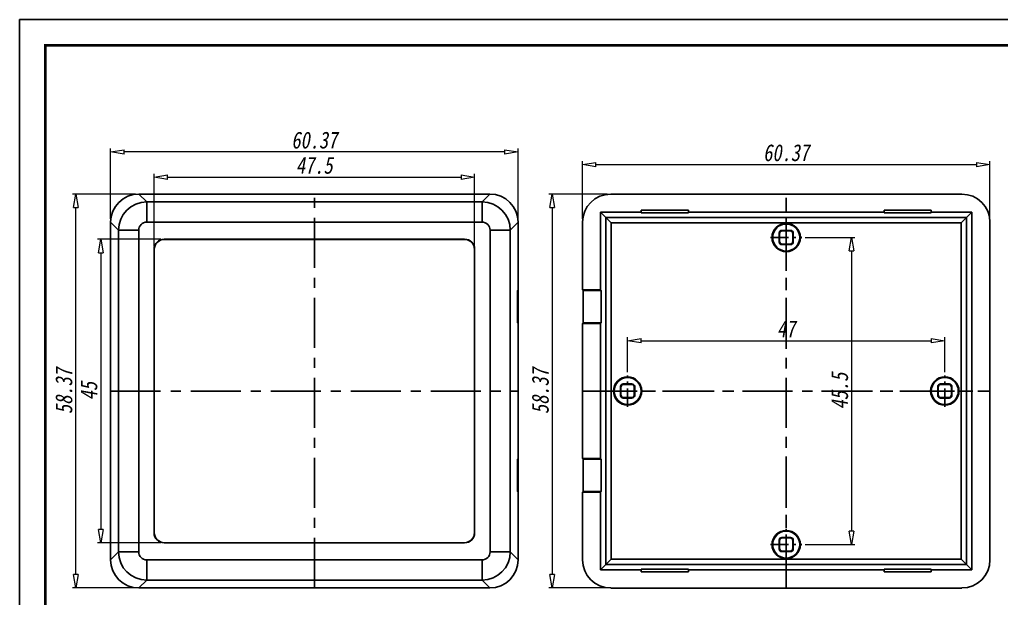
# Model space of a CAD drawing. Header units: millimetres. Extents: x 36 to 257, y 1058 to 1212.
# Drawn here: x 36.1 to 181.5, y 1126.5 to 1212.3 of the extents above; entities that cross this region are included whole.
import ezdxf

# ---------------------------------------------------------------- set-up
doc = ezdxf.new("R2010")
doc.units = ezdxf.units.MM
doc.linetypes.add('CENTER', pattern=[50.8, 31.75, -6.35, 6.35, -6.35])
doc.layers.add('06___PRT_ALL_SURFS', color=7, linetype='Continuous')
doc.layers.add('from', color=7, linetype='Continuous')
doc.layers.add('dim', color=82, linetype='Continuous', lineweight=9)
doc.styles.add('wuwei', font='SimSun.ttf', dxfattribs={"width": 0.8, "oblique": 10})
doc.dimstyles.new('wuwei', dxfattribs={"dimtxt": 2.5, "dimasz": 1.5, "dimexe": 0.3, "dimexo": 0.3, "dimgap": 0.5, "dimtad": 1, "dimdsep": 46, "dimtxsty": 'wuwei', "dimblk": 'CLOSEDBLANK', "dimcen": 0, "dimclrd": 42, "dimclre": 40, "dimclrt": 74, "dimazin": 2, "dimtfac": 1, "dimtofl": 0, "dimtmove": 0, "dimatfit": 3, "dimfxl": 1, "dimlwd": 5, "dimlwe": 5, "dimarcsym": 0})

# ---------------------------------------------------------------- blocks, each defined once
blk = doc.blocks.new('_ClosedBlank')
at = {"color": 0, "linetype": 'ByBlock', "lineweight": -2}
for p, q in [((-1, 0.167), (0, 0)), ((-1, 0.167), (-1, -0.167)), ((0, 0), (-1, -0.167))]:
    blk.add_line(p, q, dxfattribs=at)
blk = doc.blocks.new('*D10')
at = {"layer": 'Defpoints', "color": 0}
for p in [(179.83, 1190.8), (119.45, 1182.25), (179.83, 1182.25)]:
    blk.add_point(p, dxfattribs=at)
at = {"layer": 'dim', "color": 40, "lineweight": 5}
for p, q in [((119.45, 1182.75), (119.45, 1191.3)), ((179.83, 1182.75), (179.83, 1191.3))]:
    blk.add_line(p, q, dxfattribs=at)
at = {"layer": 'dim', "color": 42, "lineweight": 5}
blk.add_line((121.45, 1190.8), (177.83, 1190.8), dxfattribs=at)
at = {"layer": 'dim', "color": 42, "lineweight": 5, "xscale": 2, "yscale": 2, "zscale": 2, "rotation": 180}
blk.add_blockref('_ClosedBlank', (119.45, 1190.8), dxfattribs=at)
at = {"layer": 'dim', "color": 42, "lineweight": 5, "xscale": 2, "yscale": 2, "zscale": 2}
blk.add_blockref('_ClosedBlank', (179.83, 1190.8), dxfattribs=at)
at = {"layer": 'dim', "color": 74, "insert": (149.64, 1192.55), "char_height": 2.5, "attachment_point": 5, "style": 'wuwei'}
blk.add_mtext('60.37', dxfattribs=at)
blk = doc.blocks.new('*D11')
at = {"layer": 'Defpoints', "color": 0}
for p in [(123.64, 1186.43), (114.97, 1128.06), (123.64, 1128.06)]:
    blk.add_point(p, dxfattribs=at)
at = {"layer": 'dim', "color": 40, "lineweight": 5}
for p, q in [((123.14, 1186.43), (114.47, 1186.43)), ((123.14, 1128.06), (114.47, 1128.06))]:
    blk.add_line(p, q, dxfattribs=at)
at = {"layer": 'dim', "color": 42, "lineweight": 5}
blk.add_line((114.97, 1184.43), (114.97, 1130.06), dxfattribs=at)
at = {"layer": 'dim', "color": 42, "lineweight": 5, "xscale": 2, "yscale": 2, "zscale": 2}
for p, rotation in [((114.97, 1186.43), 90), ((114.97, 1128.06), 270)]:
    blk.add_blockref('_ClosedBlank', p, dxfattribs=dict(at, rotation=rotation))
at = {"layer": 'dim', "color": 74, "insert": (113.22, 1157.25), "char_height": 2.5, "attachment_point": 5, "rotation": 90, "style": 'wuwei'}
blk.add_mtext('58.37', dxfattribs=at)
blk = doc.blocks.new('*D14')
at = {"layer": 'Defpoints', "color": 0}
for p in [(151.96, 1180), (151.96, 1134.5), (159.32, 1134.5)]:
    blk.add_point(p, dxfattribs=at)
at = {"layer": 'dim', "color": 40, "lineweight": 5}
for p, q in [((152.46, 1180), (159.82, 1180)), ((152.46, 1134.5), (159.82, 1134.5))]:
    blk.add_line(p, q, dxfattribs=at)
at = {"layer": 'dim', "color": 42, "lineweight": 5}
blk.add_line((159.32, 1178), (159.32, 1136.5), dxfattribs=at)
at = {"layer": 'dim', "color": 42, "lineweight": 5, "xscale": 2, "yscale": 2, "zscale": 2}
for p, rotation in [((159.32, 1180), 90), ((159.32, 1134.5), 270)]:
    blk.add_blockref('_ClosedBlank', p, dxfattribs=dict(at, rotation=rotation))
at = {"layer": 'dim', "color": 74, "insert": (157.57, 1157.25), "char_height": 2.5, "attachment_point": 5, "rotation": 90, "style": 'wuwei'}
blk.add_mtext('45.5', dxfattribs=at)
blk = doc.blocks.new('*D15')
at = {"layer": 'Defpoints', "color": 0}
for p in [(173.14, 1164.71), (126.14, 1159.56), (173.14, 1159.56)]:
    blk.add_point(p, dxfattribs=at)
at = {"layer": 'dim', "color": 40, "lineweight": 5}
for p, q in [((126.14, 1160.06), (126.14, 1165.21)), ((173.14, 1160.06), (173.14, 1165.21))]:
    blk.add_line(p, q, dxfattribs=at)
at = {"layer": 'dim', "color": 42, "lineweight": 5}
blk.add_line((128.14, 1164.71), (171.14, 1164.71), dxfattribs=at)
at = {"layer": 'dim', "color": 42, "lineweight": 5, "xscale": 2, "yscale": 2, "zscale": 2, "rotation": 180}
blk.add_blockref('_ClosedBlank', (126.14, 1164.71), dxfattribs=at)
at = {"layer": 'dim', "color": 42, "lineweight": 5, "xscale": 2, "yscale": 2, "zscale": 2}
blk.add_blockref('_ClosedBlank', (173.14, 1164.71), dxfattribs=at)
at = {"layer": 'dim', "color": 74, "insert": (149.64, 1166.46), "char_height": 2.5, "attachment_point": 5, "style": 'wuwei'}
blk.add_mtext('47', dxfattribs=at)
blk = doc.blocks.new('*u3')
at = {"color": 7, "linetype": 'Continuous'}
for p, q in [((26, 29.19), (-26, 29.19)), ((-27.5, 15), (-27.5, 26.5)), ((-26.72, 25.72), (-27.5, 26.5)), ((-27.5, 26.5), (-21.5, 26.5)), ((-21.5, 26.39), (-21.5, 26.8)), ((-14.5, 26.8), (-21.5, 26.8)), ((-14.5, 26.39), (-21.5, 26.39)), ((-14.5, 26.39), (-14.5, 26.8)), ((-14.5, 26.5), (14.5, 26.5)), ((14.5, 26.39), (14.5, 26.8)), ((21.5, 26.8), (14.5, 26.8)), ((21.5, 26.39), (14.5, 26.39)), ((21.5, 26.39), (21.5, 26.8)), ((21.5, 26.5), (27.5, 26.5)), ((26.72, 25.72), (27.5, 26.5)), ((27.5, 26.5), (27.5, -26.5)), ((-30.19, 25), (-30.19, 15)), ((-26.72, -25.72), (-26.72, 25.72)), ((-26.72, 25.72), (26.72, 25.72)), ((-25.92, 24.92), (-26.72, 25.72)), ((-25.92, -24.92), (-25.92, 24.92)), ((-25.92, 24.92), (25.92, 24.92)), ((25.92, 24.92), (26.72, 25.72)), ((25.92, 24.92), (25.92, -24.92)), ((26.72, 25.72), (26.72, -25.72)), ((30.19, -25), (30.19, 25)), ((-1.05, 22.1), (-1.05, 23.4)), ((-0.98, 23.33), (-1.05, 23.4)), ((-0.98, 22.17), (-0.98, 23.33)), ((-0.58, 23.73), (-0.65, 23.8)), ((-0.65, 23.8), (0.65, 23.8)), ((-0.58, 23.73), (0.58, 23.73)), ((0.58, 23.73), (0.65, 23.8)), ((0.98, 23.33), (1.05, 23.4)), ((0.98, 23.33), (0.98, 22.17)), ((1.05, 23.4), (1.05, 22.1)), ((-0.98, 22.17), (-1.05, 22.1)), ((0.98, 22.17), (1.05, 22.1)), ((-0.58, 21.77), (-0.65, 21.7)), ((0.65, 21.7), (-0.65, 21.7)), ((0.58, 21.77), (-0.58, 21.77)), ((0.58, 21.77), (0.65, 21.7)), ((-30.19, 15), (-30.08, 14.9)), ((-30.19, 15), (-27.5, 15)), ((-30.08, 14.9), (-30.08, 10.1)), ((-30.08, 14.9), (-27.43, 14.9)), ((-27.5, 15), (-27.43, 14.9)), ((-27.43, 14.9), (-27.43, 10.1)), ((-30.19, 10), (-30.08, 10.1)), ((-30.19, 10), (-30.19, -10)), ((-27.5, 10), (-30.19, 10)), ((-30.08, 10.1), (-27.43, 10.1)), ((-27.5, 10), (-27.43, 10.1)), ((-27.5, -10), (-27.5, 10)), ((-24.55, -0.65), (-24.55, 0.65)), ((-24.48, 0.58), (-24.55, 0.65)), ((-24.48, -0.58), (-24.48, 0.58)), ((-24.08, 0.98), (-24.15, 1.05)), ((-24.15, 1.05), (-22.85, 1.05)), ((-24.08, 0.98), (-22.92, 0.98)), ((-22.92, 0.98), (-22.85, 1.05)), ((-22.52, 0.58), (-22.45, 0.65)), ((-22.52, 0.58), (-22.52, -0.58)), ((-22.45, 0.65), (-22.45, -0.65)), ((22.52, 0.58), (22.45, 0.65)), ((22.45, -0.65), (22.45, 0.65)), ((22.52, -0.58), (22.52, 0.58)), ((22.85, 1.05), (24.15, 1.05)), ((22.92, 0.98), (22.85, 1.05)), ((22.92, 0.98), (24.08, 0.98)), ((24.08, 0.98), (24.15, 1.05)), ((24.48, 0.58), (24.55, 0.65)), ((24.48, 0.58), (24.48, -0.58)), ((24.55, 0.65), (24.55, -0.65)), ((-24.48, -0.58), (-24.55, -0.65)), ((-24.08, -0.98), (-24.15, -1.05)), ((-22.85, -1.05), (-24.15, -1.05)), ((-22.92, -0.98), (-24.08, -0.98)), ((-22.92, -0.98), (-22.85, -1.05)), ((-22.52, -0.58), (-22.45, -0.65)), ((22.52, -0.58), (22.45, -0.65)), ((22.92, -0.98), (22.85, -1.05)), ((24.15, -1.05), (22.85, -1.05)), ((24.08, -0.98), (22.92, -0.98)), ((24.08, -0.98), (24.15, -1.05)), ((24.48, -0.58), (24.55, -0.65)), ((-30.19, -10), (-30.08, -10.1)), ((-30.19, -10), (-27.5, -10)), ((-30.08, -10.1), (-30.08, -14.9)), ((-30.08, -10.1), (-27.43, -10.1)), ((-27.5, -10), (-27.43, -10.1)), ((-27.43, -10.1), (-27.43, -14.9)), ((-30.19, -15), (-30.08, -14.9)), ((-30.19, -15), (-30.19, -25)), ((-27.5, -15), (-30.19, -15)), ((-27.43, -14.9), (-30.08, -14.9)), ((-27.5, -15), (-27.43, -14.9)), ((-27.5, -26.5), (-27.5, -15)), ((-0.65, -21.7), (0.65, -21.7)), ((-0.58, -21.77), (-0.65, -21.7)), ((-0.58, -21.77), (0.58, -21.77)), ((0.58, -21.77), (0.65, -21.7)), ((-0.98, -22.17), (-1.05, -22.1)), ((-1.05, -23.4), (-1.05, -22.1)), ((-0.98, -23.33), (-0.98, -22.17)), ((0.98, -22.17), (1.05, -22.1)), ((0.98, -22.17), (0.98, -23.33)), ((1.05, -22.1), (1.05, -23.4)), ((-0.98, -23.33), (-1.05, -23.4)), ((-0.58, -23.73), (-0.65, -23.8)), ((0.65, -23.8), (-0.65, -23.8)), ((0.58, -23.73), (-0.58, -23.73)), ((0.58, -23.73), (0.65, -23.8)), ((0.98, -23.33), (1.05, -23.4)), ((-27.5, -26.5), (-26.72, -25.72)), ((-25.92, -24.92), (-26.72, -25.72)), ((-26.72, -25.72), (26.72, -25.72)), ((-25.92, -24.92), (25.92, -24.92)), ((25.92, -24.92), (26.72, -25.72)), ((26.72, -25.72), (27.5, -26.5)), ((-21.5, -26.5), (-27.5, -26.5)), ((-14.5, -26.39), (-21.5, -26.39)), ((-21.5, -26.8), (-21.5, -26.39)), ((-21.5, -26.8), (-14.5, -26.8)), ((-14.5, -26.8), (-14.5, -26.39)), ((14.5, -26.5), (-14.5, -26.5)), ((21.5, -26.39), (14.5, -26.39)), ((14.5, -26.8), (14.5, -26.39)), ((14.5, -26.8), (21.5, -26.8)), ((21.5, -26.8), (21.5, -26.39)), ((27.5, -26.5), (21.5, -26.5)), ((-26, -29.19), (26, -29.19))]:
    blk.add_line(p, q, dxfattribs=at)
at = {"color": 1, "linetype": 'CENTER', "ltscale": 0.233499}
for p, q in [((0, -29.19), (0, 29.19)), ((-30.19, 0), (30.19, 0))]:
    blk.add_line(p, q, dxfattribs=at)
at = {"color": 1, "linetype": 'CENTER', "ltscale": 0.08419}
for p, q in [((0, 20.43), (0, 25.07)), ((-2.32, 22.75), (2.32, 22.75)), ((-23.5, -2.32), (-23.5, 2.32)), ((23.5, -2.32), (23.5, 2.32)), ((-25.82, 0), (-21.18, 0)), ((21.18, 0), (25.82, 0)), ((0, -25.07), (0, -20.43)), ((-2.32, -22.75), (2.32, -22.75))]:
    blk.add_line(p, q, dxfattribs=at)
at = {"color": 7, "linetype": 'Continuous'}
for centre, radius in [((0, 22.75), 2.1), ((0, 22.75), 2), ((-23.5, 0), 2.1), ((-23.5, 0), 2), ((23.5, 0), 2.1), ((23.5, 0), 2), ((0, -22.75), 2.1), ((0, -22.75), 2)]:
    blk.add_circle(centre, radius, dxfattribs=at)
for centre, major_axis, ratio, start_param, end_param in [((-25.99, 24.99), (-2.97, 2.97), 0.997265, -0.784029, 0.784029), ((25.99, 24.99), (2.97, 2.97), 0.997265, -0.784029, 0.784029), ((-0.65, 23.4), (0.283, -0.283), 0.999695, 2.356347, 3.926839), ((-0.58, 23.33), (0.283, -0.283), 0.999695, 2.356347, 3.926839), ((0.58, 23.33), (-0.283, -0.283), 0.999695, 2.356347, 3.926839), ((0.65, 23.4), (0.283, 0.283), 0.999695, -0.785246, 0.785246), ((-0.65, 22.1), (0.283, 0.283), 0.999695, -3.926839, -2.356347), ((-0.58, 22.17), (0.283, 0.283), 0.999695, 2.356347, 3.926839), ((0.58, 22.17), (-0.283, 0.283), 0.999695, 2.356347, 3.926839), ((0.65, 22.1), (0.283, -0.283), 0.999695, -0.785246, 0.785246), ((-24.15, 0.65), (0.283, -0.283), 0.999695, 2.356347, 3.926839), ((-24.08, 0.58), (0.283, -0.283), 0.999695, 2.356347, 3.926839), ((-22.92, 0.58), (-0.283, -0.283), 0.999695, 2.356347, 3.926839), ((-22.85, 0.65), (0.283, 0.283), 0.999695, -0.785246, 0.785246), ((22.85, 0.65), (0.283, -0.283), 0.999695, 2.356347, 3.926839), ((22.92, 0.58), (0.283, -0.283), 0.999695, 2.356347, 3.926839), ((24.08, 0.58), (-0.283, -0.283), 0.999695, 2.356347, 3.926839), ((24.15, 0.65), (0.283, 0.283), 0.999695, -0.785246, 0.785246), ((-24.15, -0.65), (0.283, 0.283), 0.999695, -3.926839, -2.356347), ((-24.08, -0.58), (0.283, 0.283), 0.999695, 2.356347, 3.926839), ((-22.92, -0.58), (-0.283, 0.283), 0.999695, 2.356347, 3.926839), ((-22.85, -0.65), (0.283, -0.283), 0.999695, -0.785246, 0.785246), ((22.85, -0.65), (0.283, 0.283), 0.999695, -3.926839, -2.356347), ((22.92, -0.58), (0.283, 0.283), 0.999695, 2.356347, 3.926839), ((24.08, -0.58), (-0.283, 0.283), 0.999695, 2.356347, 3.926839), ((24.15, -0.65), (0.283, -0.283), 0.999695, -0.785246, 0.785246), ((-0.65, -22.1), (0.283, -0.283), 0.999695, 2.356347, 3.926839), ((-0.58, -22.17), (0.283, -0.283), 0.999695, 2.356347, 3.926839), ((0.58, -22.17), (-0.283, -0.283), 0.999695, 2.356347, 3.926839), ((0.65, -22.1), (0.283, 0.283), 0.999695, -0.785246, 0.785246), ((-0.65, -23.4), (0.283, 0.283), 0.999695, -3.926839, -2.356347), ((-0.58, -23.33), (0.283, 0.283), 0.999695, 2.356347, 3.926839), ((0.58, -23.33), (-0.283, 0.283), 0.999695, 2.356347, 3.926839), ((0.65, -23.4), (0.283, -0.283), 0.999695, -0.785246, 0.785246), ((-25.99, -24.99), (-2.97, -2.97), 0.997265, -0.784029, 0.784029), ((25.99, -24.99), (2.97, -2.97), 0.997265, -0.784029, 0.784029)]:
    blk.add_ellipse(centre, major_axis=major_axis, ratio=ratio, start_param=start_param, end_param=end_param, dxfattribs=at)
blk = doc.blocks.new('*D19')
at = {"layer": 'Defpoints', "color": 0}
for p in [(44.38, 1186.43), (53.73, 1186.43), (53.73, 1128.06)]:
    blk.add_point(p, dxfattribs=at)
at = {"layer": 'dim', "color": 40, "lineweight": 5}
for p, q in [((53.23, 1186.43), (43.88, 1186.43)), ((53.23, 1128.06), (43.88, 1128.06))]:
    blk.add_line(p, q, dxfattribs=at)
at = {"layer": 'dim', "color": 42, "lineweight": 5}
blk.add_line((44.38, 1130.06), (44.38, 1184.43), dxfattribs=at)
at = {"layer": 'dim', "color": 42, "lineweight": 5, "xscale": 2, "yscale": 2, "zscale": 2}
for p, rotation in [((44.38, 1186.43), 90), ((44.38, 1128.06), 270)]:
    blk.add_blockref('_ClosedBlank', p, dxfattribs=dict(at, rotation=rotation))
at = {"layer": 'dim', "color": 74, "insert": (42.63, 1157.25), "char_height": 2.5, "attachment_point": 5, "rotation": 90, "style": 'wuwei'}
blk.add_mtext('58.37', dxfattribs=at)
blk = doc.blocks.new('*D20')
at = {"layer": 'Defpoints', "color": 0}
for p in [(57.48, 1179.75), (48.08, 1134.75), (57.48, 1134.75)]:
    blk.add_point(p, dxfattribs=at)
at = {"layer": 'dim', "color": 40, "lineweight": 5}
for p, q in [((56.98, 1179.75), (47.58, 1179.75)), ((56.98, 1134.75), (47.58, 1134.75))]:
    blk.add_line(p, q, dxfattribs=at)
at = {"layer": 'dim', "color": 42, "lineweight": 5}
blk.add_line((48.08, 1177.75), (48.08, 1136.75), dxfattribs=at)
at = {"layer": 'dim', "color": 42, "lineweight": 5, "xscale": 2, "yscale": 2, "zscale": 2}
for p, rotation in [((48.08, 1179.75), 90), ((48.08, 1134.75), 270)]:
    blk.add_blockref('_ClosedBlank', p, dxfattribs=dict(at, rotation=rotation))
at = {"layer": 'dim', "color": 74, "insert": (46.33, 1157.25), "char_height": 2.5, "attachment_point": 5, "rotation": 90, "style": 'wuwei'}
blk.add_mtext('45', dxfattribs=at)
blk = doc.blocks.new('*D21')
at = {"layer": 'Defpoints', "color": 0}
for p in [(49.54, 1192.67), (49.54, 1182.25), (109.92, 1182.25)]:
    blk.add_point(p, dxfattribs=at)
at = {"layer": 'dim', "color": 40, "lineweight": 5}
for p, q in [((49.54, 1182.75), (49.54, 1193.17)), ((109.92, 1182.75), (109.92, 1193.17))]:
    blk.add_line(p, q, dxfattribs=at)
at = {"layer": 'dim', "color": 42, "lineweight": 5}
blk.add_line((107.92, 1192.67), (51.54, 1192.67), dxfattribs=at)
at = {"layer": 'dim', "color": 42, "lineweight": 5, "xscale": 2, "yscale": 2, "zscale": 2, "rotation": 180}
blk.add_blockref('_ClosedBlank', (49.54, 1192.67), dxfattribs=at)
at = {"layer": 'dim', "color": 42, "lineweight": 5, "xscale": 2, "yscale": 2, "zscale": 2}
blk.add_blockref('_ClosedBlank', (109.92, 1192.67), dxfattribs=at)
at = {"layer": 'dim', "color": 74, "insert": (79.73, 1194.42), "char_height": 2.5, "attachment_point": 5, "style": 'wuwei'}
blk.add_mtext('60.37', dxfattribs=at)
blk = doc.blocks.new('*D22')
at = {"layer": 'Defpoints', "color": 0}
for p in [(103.48, 1188.93), (55.98, 1178.25), (103.48, 1178.25)]:
    blk.add_point(p, dxfattribs=at)
at = {"layer": 'dim', "color": 40, "lineweight": 5}
for p, q in [((55.98, 1178.75), (55.98, 1189.43)), ((103.48, 1178.75), (103.48, 1189.43))]:
    blk.add_line(p, q, dxfattribs=at)
at = {"layer": 'dim', "color": 42, "lineweight": 5}
blk.add_line((57.98, 1188.93), (101.48, 1188.93), dxfattribs=at)
at = {"layer": 'dim', "color": 42, "lineweight": 5, "xscale": 2, "yscale": 2, "zscale": 2, "rotation": 180}
blk.add_blockref('_ClosedBlank', (55.98, 1188.93), dxfattribs=at)
at = {"layer": 'dim', "color": 42, "lineweight": 5, "xscale": 2, "yscale": 2, "zscale": 2}
blk.add_blockref('_ClosedBlank', (103.48, 1188.93), dxfattribs=at)
at = {"layer": 'dim', "color": 74, "insert": (79.73, 1190.68), "char_height": 2.5, "attachment_point": 5, "style": 'wuwei'}
blk.add_mtext('47.5', dxfattribs=at)

msp = doc.modelspace()

# ---------------------------------------------------------------- linework, layer by layer
at = {"color": 7, "linetype": 'Continuous'}
for p, q in [((54.889, 1185.273), (53.728, 1186.434)), ((53.728, 1186.434), (105.734, 1186.434)), ((104.573, 1185.273), (105.734, 1186.434)), ((54.889, 1182.277), (54.889, 1185.273)), ((104.573, 1185.273), (54.889, 1185.273)), ((104.573, 1182.277), (104.573, 1185.273)), ((49.544, 1132.244), (49.544, 1182.25)), ((50.705, 1181.089), (49.544, 1182.25)), ((104.573, 1182.277), (54.889, 1182.277)), ((108.757, 1181.089), (109.918, 1182.25)), ((109.918, 1182.25), (109.918, 1132.244)), ((50.705, 1181.089), (50.705, 1133.405)), ((53.701, 1181.089), (50.705, 1181.089)), ((53.701, 1181.089), (53.701, 1133.405)), ((105.761, 1181.089), (108.757, 1181.089)), ((105.761, 1133.405), (105.761, 1181.089)), ((108.757, 1133.405), (108.757, 1181.089)), ((109.918, 1172.247), (109.813, 1172.142)), ((109.813, 1172.142), (109.813, 1167.352)), ((109.918, 1167.247), (109.813, 1167.352)), ((109.918, 1147.247), (109.813, 1147.142)), ((109.813, 1147.142), (109.813, 1142.352)), ((109.918, 1142.247), (109.813, 1142.352)), ((50.705, 1133.405), (49.544, 1132.244)), ((53.701, 1133.405), (50.705, 1133.405)), ((105.761, 1133.405), (108.757, 1133.405)), ((108.757, 1133.405), (109.918, 1132.244)), ((54.889, 1132.217), (54.889, 1129.221)), ((54.889, 1132.217), (104.573, 1132.217)), ((104.573, 1132.217), (104.573, 1129.221)), ((54.889, 1129.221), (53.728, 1128.059)), ((54.889, 1129.221), (104.573, 1129.221)), ((104.573, 1129.221), (105.734, 1128.059)), ((105.734, 1128.059), (53.728, 1128.059))]:
    msp.add_line(p, q, dxfattribs=at)
at = {"color": 1, "linetype": 'CENTER', "ltscale": 0.233499}
for p, q in [((79.731, 1128.059), (79.731, 1186.434)), ((49.544, 1157.247), (109.918, 1157.247))]:
    msp.add_line(p, q, dxfattribs=at)
at = {"color": 1, "linetype": 'CENTER', "ltscale": 0.228}
for p, q in [((149.642, 1128.747), (149.642, 1185.747)), ((120.142, 1157.247), (179.142, 1157.247))]:
    msp.add_line(p, q, dxfattribs=at)
at = {"color": 1, "linetype": 'CENTER', "ltscale": 0.08419}
for p, q in [((149.642, 1177.682), (149.642, 1182.312)), ((147.326, 1179.997), (151.957, 1179.997)), ((173.142, 1154.932), (173.142, 1159.562)), ((170.826, 1157.247), (175.457, 1157.247)), ((149.642, 1132.182), (149.642, 1136.812)), ((147.326, 1134.497), (151.957, 1134.497))]:
    msp.add_line(p, q, dxfattribs=at)
at = {"color": 7, "linetype": 'Continuous'}
for centre, radius, start, end in [((54.898, 1181.079), 4.194, 90.12569, 179.87431), ((104.564, 1181.079), 4.194, 0.12569, 89.87431), ((54.888, 1181.089), 1.188, 89.96876, 180.03124), ((104.573, 1181.089), 1.188, 359.96876, 90.03124), ((54.898, 1133.414), 4.194, 180.12569, 269.87431), ((54.888, 1133.404), 1.188, 179.96876, 270.03124), ((104.564, 1133.414), 4.194, 270.12569, 359.87431), ((104.573, 1133.404), 1.188, 269.96876, 0.03124)]:
    msp.add_arc(centre, radius, start, end, dxfattribs=at)
for centre, major_axis, start_param, end_param in [((53.739, 1182.238), (2.971, -2.971), 2.357564, 3.9256213), ((105.723, 1182.238), (2.971, 2.971), -0.7840286, 0.7840286), ((53.739, 1132.255), (2.971, 2.971), -3.9256213, -2.357564), ((105.723, 1132.255), (2.971, -2.971), -0.7840286, 0.7840286)]:
    msp.add_ellipse(centre, major_axis=major_axis, ratio=0.9972647, start_param=start_param, end_param=end_param, dxfattribs=at)
at = {"layer": '06___PRT_ALL_SURFS', "color": 7, "linetype": 'Continuous'}
for p, q in [((57.479, 1179.747), (57.505, 1179.721)), ((57.479, 1179.747), (101.983, 1179.747)), ((57.505, 1179.721), (101.957, 1179.721)), ((101.983, 1179.747), (101.957, 1179.721)), ((55.981, 1136.245), (55.981, 1178.249)), ((55.981, 1178.249), (56.007, 1178.223)), ((56.007, 1136.271), (56.007, 1178.223)), ((103.481, 1178.249), (103.455, 1178.223)), ((103.455, 1178.223), (103.455, 1136.271)), ((103.481, 1178.249), (103.481, 1136.245)), ((55.981, 1136.245), (56.007, 1136.271)), ((103.481, 1136.245), (103.455, 1136.271)), ((57.479, 1134.747), (57.505, 1134.773)), ((101.983, 1134.747), (57.479, 1134.747)), ((101.957, 1134.773), (57.505, 1134.773)), ((101.983, 1134.747), (101.957, 1134.773))]:
    msp.add_line(p, q, dxfattribs=at)
for centre, major_axis, start_param, end_param in [((57.483, 1178.245), (1.064, -1.064), 2.357564, 3.9256213), ((57.509, 1178.218), (1.064, -1.064), 2.357564, 3.9256213), ((101.953, 1178.218), (-1.064, -1.064), 2.357564, 3.9256213), ((101.979, 1178.245), (1.064, 1.064), -0.7840286, 0.7840286), ((57.483, 1136.249), (1.064, 1.064), -3.9256213, -2.357564), ((57.509, 1136.275), (1.064, 1.064), 2.357564, 3.9256213), ((101.953, 1136.275), (-1.064, 1.064), 2.357564, 3.9256213), ((101.979, 1136.249), (1.064, -1.064), -0.7840286, 0.7840286)]:
    msp.add_ellipse(centre, major_axis=major_axis, ratio=0.9972647, start_param=start_param, end_param=end_param, dxfattribs=at)
at = {"layer": 'from'}
msp.add_lwpolyline([(36.062, 1058.491), (257.377, 1058.491), (257.377, 1212.285), (36.062, 1212.285)], close=True, dxfattribs=at)
at = {"layer": 'from', "const_width": 0.381}
msp.add_lwpolyline([(39.876, 1062.305), (39.876, 1208.471), (253.563, 1208.471), (253.563, 1062.305), (39.876, 1062.305)], dxfattribs=at)

# ---------------------------------------------------------------- block references
at = {"color": 7}
msp.add_blockref('*u3', (149.642, 1157.247), dxfattribs=at)

# ---------------------------------------------------------------- dimensions: what is measured, and where the dimension line sits
at = {"layer": 'dim', "color": 7}
for base, p1, p2, picture, middle in [((49.544, 1192.666), (109.918, 1182.25), (49.544, 1182.25), '*D21', (79.731, 1194.416)), ((179.8288, 1190.8035), (119.4542, 1182.2498), (179.8288, 1182.2498), '*D10', (149.6415, 1192.5532)), ((103.481, 1188.931), (55.981, 1178.249), (103.481, 1178.249), '*D22', (79.731, 1190.681)), ((173.142, 1164.709), (126.142, 1159.562), (173.142, 1159.562), '*D15', (149.642, 1166.459))]:
    dim = msp.add_linear_dim(base=base, p1=p1, p2=p2, dimstyle='wuwei', override={"dimasz": 2, "dimexe": 0.49975, "dimexo": 0.49975, "dimgap": 0.49975}, dxfattribs=at)
    dim.commit()
    dim.dimension.update_dxf_attribs({"geometry": picture, "text_midpoint": middle})
for base, p1, p2, picture, middle in [((44.3794, 1186.4341), (53.7279, 1128.0594), (53.7279, 1186.4341), '*D19', (42.6297, 1157.2468)), ((114.9732, 1128.0594), (123.6384, 1186.4341), (123.6384, 1128.0594), '*D11', (113.2234, 1157.2468)), ((48.081, 1134.747), (57.479, 1179.747), (57.479, 1134.747), '*D20', (46.331, 1157.247)), ((159.315, 1134.497), (151.957, 1179.997), (151.957, 1134.497), '*D14', (157.566, 1157.247))]:
    dim = msp.add_linear_dim(base=base, p1=p1, p2=p2, angle=90, dimstyle='wuwei', override={"dimasz": 2, "dimexe": 0.49975, "dimexo": 0.49975, "dimgap": 0.49975}, dxfattribs=at)
    dim.commit()
    dim.dimension.update_dxf_attribs({"geometry": picture, "text_midpoint": middle})

doc.saveas('drawing.dxf')
